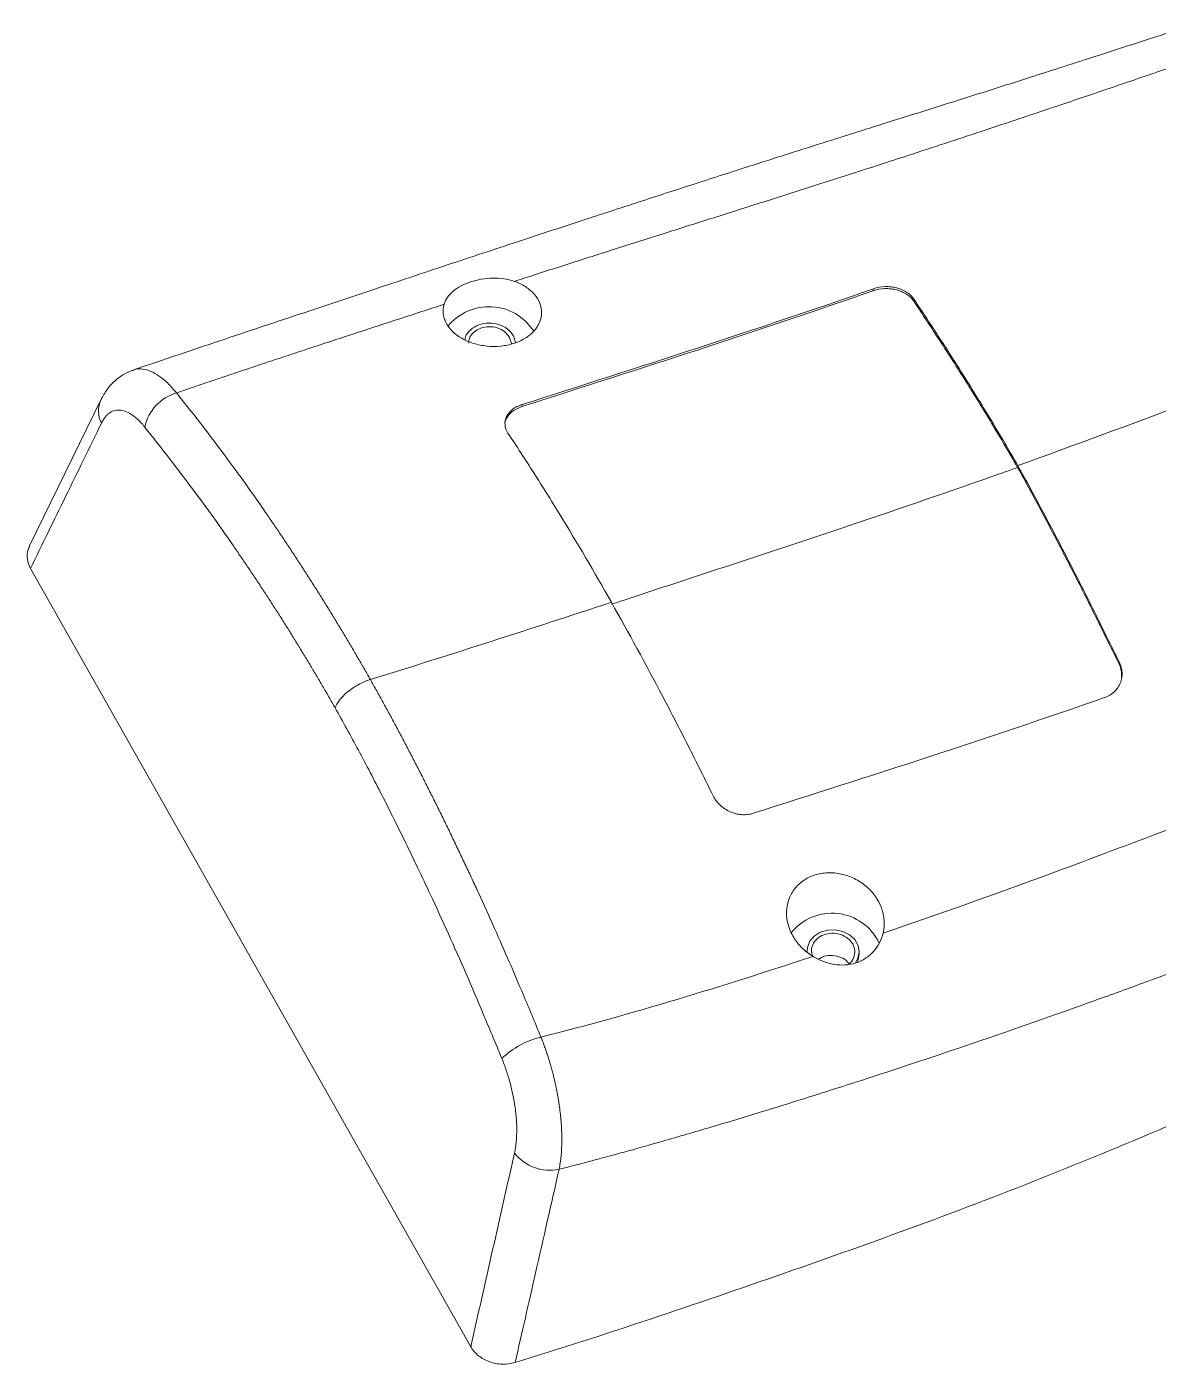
# Model space of a CAD drawing. Header units: inches. Extents: x 1474 to 3696, y 573 to 1061.
# Drawn here: x 2774 to 2839.1, y 683.1 to 760.1 of the extents above; entities that cross this region are included whole.
import ezdxf

# ---------------------------------------------------------------- set-up
doc = ezdxf.new("R2010")
doc.units = ezdxf.units.IN

msp = doc.modelspace()

# ---------------------------------------------------------------- linework, layer by layer
at = {"color": 7, "linetype": 'Continuous', "lineweight": 15}
for p, q in [((2822.743, 745.053), (2822.735, 744.94)), ((2825.074, 744.332), (2825.082, 744.445)), ((2801.792, 742.255), (2801.9, 741.899)), ((2802.018, 742.34), (2802.132, 741.962)), ((2780.1, 740.352), (2780.071, 740.34)), ((2778.259, 738.662), (2774.149, 730.254)), ((2802.509, 738.389), (2802.5, 738.275)), ((2799.556, 684.14), (2774.205, 728.956)), ((2836.886, 723.452), (2836.894, 723.565)), ((2818.925, 707.014), (2818.913, 706.847)), ((2821.905, 706.634), (2821.917, 706.801))]:
    msp.add_line(p, q, dxfattribs=at)
at = {"color": 7, "linetype": 'Continuous', "lineweight": 15, "flags": 128}
for points in [[(2818.923, 706.893), (2818.94, 707.131), (2819.074, 707.483), (2819.327, 707.783), (2819.677, 708.006), (2820.094, 708.13), (2820.54, 708.147), (2820.975, 708.053), (2821.361, 707.857), (2821.663, 707.577), (2821.855, 707.238), (2821.92, 706.869), (2821.851, 706.504), (2821.705, 706.236)], [(2821.826, 706.302), (2821.839, 706.337), (2821.905, 706.634)]]:
    msp.add_lwpolyline(points, dxfattribs=at)
at = {"color": 7, "linetype": 'Continuous', "lineweight": 15}
for centre, radius, start, end in [((2800.606, 740.975), 3.048, 32.44686, 141.05336), ((2783.374, 736.522), 2.652, 106.65934, 167.66978), ((2820.353, 706.082), 3.019, 25.71308, 141.60629), ((2804.738, 697.226), 4.878, 103.53362, 134.02488), ((2804.096, 696.852), 2.556, 217.68002, 282.33418)]:
    msp.add_arc(centre, radius, start, end, dxfattribs=at)
at = {"color": 8, "linetype": 'Continuous', "lineweight": 15}
msp.add_arc((2779.609, 738.029), 1.491, 154.38367, 208.22852, dxfattribs=at)
at = {"color": 7, "linetype": 'Continuous', "lineweight": 15}
for points, knots in [([(2840.786, 760.141), (2840.11, 759.921), (2838.204, 759.302), (2835.225, 758.337), (2831.992, 757.298), (2829.2, 756.409), (2826.857, 755.668), (2824.954, 755.068), (2823.399, 754.579), (2821.906, 754.11), (2820.163, 753.561), (2817.96, 752.864), (2815.275, 752.006), (2812.323, 751.054), (2809.149, 750.024), (2805.798, 748.93), (2802.13, 747.724), (2798.15, 746.406), (2793.862, 744.98), (2789.267, 743.449), (2784.623, 741.902), (2781.557, 740.863), (2780.095, 740.367)], [0, 0, 0, 0, 0.032527, 0.091649, 0.143767, 0.188897, 0.227051, 0.257676, 0.281599, 0.302801, 0.330497, 0.366884, 0.410791, 0.462192, 0.511908, 0.567081, 0.627712, 0.693783, 0.765278, 0.842215, 0.924732, 1, 1, 1, 1]), ([(2802.073, 745.481), (2802.435, 745.598), (2803.421, 745.918), (2805.298, 746.522), (2807.787, 747.318), (2810.568, 748.201), (2813.407, 749.1), (2816.218, 749.992), (2818.916, 750.852), (2821.751, 751.76), (2824.35, 752.602), (2826.844, 753.418), (2828.994, 754.129), (2831.1, 754.83), (2833.453, 755.62), (2836.014, 756.486), (2838.862, 757.456), (2840.77, 758.107), (2841.726, 758.433)], [0, 0, 0, 0, 0.027753, 0.0755847, 0.1435219, 0.217581, 0.2871693, 0.3589761, 0.4307349, 0.4915578, 0.5738322, 0.6277504, 0.6803525, 0.7363469, 0.7865989, 0.8575047, 0.9286133, 1, 1, 1, 1]), ([(2917.823, 746.78), (2917.533, 746.573), (2916.996, 746.19), (2916.252, 745.668), (2915.254, 744.976), (2913.946, 744.086), (2911.908, 742.732), (2909.499, 741.174), (2906.598, 739.343), (2903.691, 737.536), (2900.391, 735.512), (2896.688, 733.277), (2892.261, 730.666), (2887.427, 727.906), (2882.504, 725.21), (2877.863, 722.764), (2872.987, 720.272), (2868.917, 718.244), (2865.118, 716.394), (2861.429, 714.629), (2856.411, 712.319), (2851.425, 710.182), (2847.433, 708.571), (2843.623, 707.081), (2839.892, 705.673), (2836.103, 704.287), (2831.878, 702.777), (2827.124, 701.137), (2822.222, 699.525), (2818.906, 698.471), (2816.113, 697.602), (2813.456, 696.797), (2810.881, 696.044), (2808.631, 695.412), (2806.638, 694.87), (2805.307, 694.527), (2804.642, 694.356)], [0, 0, 0, 0, 0.008366, 0.015501, 0.021366, 0.036902, 0.052698, 0.078943, 0.104475, 0.133635, 0.1598, 0.196037, 0.236034, 0.281591, 0.328015, 0.369161, 0.406074, 0.457989, 0.477145, 0.506547, 0.555345, 0.60899, 0.636835, 0.659198, 0.707856, 0.733237, 0.756781, 0.816459, 0.85504, 0.881948, 0.900996, 0.926155, 0.949527, 0.966381, 0.983206, 1, 1, 1, 1]), ([(2798.026, 744.163), (2797.972, 743.986), (2797.955, 743.808), (2797.982, 743.539), (2798, 743.448), (2798.053, 743.271), (2798.089, 743.184), (2798.22, 742.927), (2798.342, 742.762), (2798.644, 742.461), (2798.828, 742.322), (2799.136, 742.145), (2799.244, 742.09), (2799.471, 741.992), (2799.591, 741.947), (2799.959, 741.833), (2800.215, 741.781), (2800.749, 741.727), (2801.015, 741.728), (2801.41, 741.767), (2801.541, 741.787), (2801.795, 741.84), (2801.917, 741.872), (2802.275, 741.987), (2802.499, 742.09), (2802.891, 742.332), (2803.063, 742.474), (2803.272, 742.707), (2803.333, 742.787), (2803.44, 742.955), (2803.485, 743.043), (2803.594, 743.308), (2803.631, 743.49), (2803.634, 743.862), (2803.599, 744.045), (2803.46, 744.401), (2803.353, 744.576), (2803.081, 744.891), (2802.915, 745.036), (2802.527, 745.289), (2802.312, 745.396), (2802.073, 745.481)], [0, 0, 0, 0, 0.0625, 0.0625, 0.09375, 0.09375, 0.125, 0.125, 0.1875, 0.1875, 0.25, 0.25, 0.28125, 0.28125, 0.3125, 0.3125, 0.375, 0.375, 0.4375, 0.4375, 0.46875, 0.46875, 0.5, 0.5, 0.5625, 0.5625, 0.625, 0.625, 0.65625, 0.65625, 0.6875, 0.6875, 0.75, 0.75, 0.8125, 0.8125, 0.875, 0.875, 0.9375, 0.9375, 1, 1, 1, 1]), ([(2798.026, 744.163), (2798.07, 744.308), (2798.136, 744.442), (2798.311, 744.695), (2798.422, 744.815), (2798.681, 745.032), (2798.828, 745.131), (2799.163, 745.31), (2799.346, 745.387), (2799.736, 745.517), (2799.946, 745.57), (2800.373, 745.644), (2800.591, 745.666), (2801.032, 745.675), (2801.247, 745.663), (2801.671, 745.601), (2801.878, 745.551), (2802.073, 745.481)], [0, 0, 0, 0, 0.125, 0.125, 0.25, 0.25, 0.375, 0.375, 0.5, 0.5, 0.625, 0.625, 0.75, 0.75, 0.875, 0.875, 1, 1, 1, 1]), ([(2822.735, 744.94), (2819.351, 743.759), (2815.974, 742.627), (2809.232, 740.424), (2805.866, 739.35), (2802.5, 738.275)], [0, 0, 0, 0, 0.5, 0.5, 1, 1, 1, 1]), ([(2822.743, 745.053), (2819.357, 743.871), (2815.981, 742.74), (2809.24, 740.538), (2805.874, 739.464), (2802.509, 738.389)], [0, 0, 0, 0, 0.5, 0.5, 1, 1, 1, 1]), ([(2825.074, 744.332), (2825.024, 744.408), (2824.965, 744.479), (2824.829, 744.612), (2824.751, 744.675), (2824.581, 744.787), (2824.489, 744.837), (2824.293, 744.923), (2824.187, 744.96), (2823.971, 745.016), (2823.86, 745.037), (2823.632, 745.062), (2823.516, 745.067), (2823.172, 745.055), (2822.944, 745.013), (2822.735, 744.94)], [0, 0, 0, 0, 0.125, 0.125, 0.25, 0.25, 0.375, 0.375, 0.5, 0.5, 0.625, 0.625, 0.75, 0.75, 1, 1, 1, 1]), ([(2825.082, 744.445), (2825.033, 744.521), (2824.973, 744.592), (2824.837, 744.725), (2824.759, 744.788), (2824.589, 744.9), (2824.497, 744.95), (2824.301, 745.036), (2824.195, 745.073), (2823.979, 745.129), (2823.868, 745.15), (2823.64, 745.175), (2823.524, 745.18), (2823.18, 745.168), (2822.952, 745.126), (2822.743, 745.053)], [0, 0, 0, 0, 0.125, 0.125, 0.25, 0.25, 0.375, 0.375, 0.5, 0.5, 0.625, 0.625, 0.75, 0.75, 1, 1, 1, 1]), ([(2782.614, 739.062), (2782.985, 739.189), (2783.724, 739.441), (2784.831, 739.815), (2785.93, 740.184), (2787.02, 740.548), (2788.101, 740.908), (2789.173, 741.263), (2790.742, 741.781), (2792.821, 742.463), (2795.417, 743.312), (2797.156, 743.879), (2798.026, 744.163)], [0, 0, 0, 0, 0.073605, 0.146411, 0.218424, 0.28965, 0.360093, 0.429755, 0.498635, 0.665428, 0.832613, 1, 1, 1, 1]), ([(2831.042, 734.765), (2830.546, 735.643), (2830.048, 736.483), (2829.052, 738.133), (2828.554, 738.943), (2827.559, 740.53), (2827.061, 741.307), (2826.067, 742.83), (2825.571, 743.579), (2825.074, 744.332)], [0, 0, 0, 0, 0.25, 0.25, 0.5, 0.5, 0.75, 0.75, 1, 1, 1, 1]), ([(2831.05, 734.877), (2830.551, 735.758), (2830.054, 736.599), (2829.058, 738.247), (2828.561, 739.057), (2827.566, 740.644), (2827.069, 741.419), (2826.076, 742.942), (2825.579, 743.692), (2825.082, 744.445)], [0, 0, 0, 0, 0.25, 0.25, 0.5, 0.5, 0.75, 0.75, 1, 1, 1, 1]), ([(2799.226, 742.136), (2799.232, 742.185), (2799.259, 742.396), (2799.533, 742.713), (2800, 743.003), (2800.586, 743.112), (2801.176, 743.026), (2801.704, 742.764), (2801.913, 742.481), (2802.018, 742.34)], [0, 0, 0, 0, 0.048322, 0.206935, 0.365548, 0.524161, 0.682774, 0.841387, 1, 1, 1, 1]), ([(2799.437, 741.92), (2799.445, 742.018), (2799.467, 742.251), (2799.717, 742.568), (2800.112, 742.808), (2800.599, 742.899), (2801.091, 742.827), (2801.53, 742.609), (2801.705, 742.373), (2801.792, 742.255)], [0, 0, 0, 0, 0.1070931, 0.255911, 0.4047288, 0.5535466, 0.7023644, 0.8511822, 1, 1, 1, 1]), ([(2802.114, 683.234), (2804.725, 684.033), (2807.316, 684.871), (2812.479, 686.593), (2815.049, 687.475), (2820.18, 689.265), (2822.74, 690.176), (2827.849, 692.059), (2830.398, 693.033), (2838.021, 696.077), (2843.061, 698.251), (2853.05, 702.811), (2858.001, 705.195), (2865.38, 708.93), (2867.831, 710.202), (2872.718, 712.798), (2875.155, 714.123), (2880.001, 716.835), (2882.408, 718.222), (2887.184, 721.063), (2889.552, 722.518), (2894.258, 725.477), (2896.597, 726.98), (2901.263, 729.99), (2903.592, 731.498), (2908.237, 734.536), (2910.556, 736.065), (2915.147, 739.202), (2917.419, 740.812), (2919.642, 742.498)], [0, 0, 0, 0, 0.0625, 0.0625, 0.125, 0.125, 0.1875, 0.1875, 0.25, 0.25, 0.375, 0.375, 0.5, 0.5, 0.5625, 0.5625, 0.625, 0.625, 0.6875, 0.6875, 0.75, 0.75, 0.8125, 0.8125, 0.875, 0.875, 0.9375, 0.9375, 1, 1, 1, 1]), ([(2780.152, 740.389), (2779.962, 740.314), (2779.581, 740.163), (2779.063, 739.773), (2778.604, 739.28), (2778.373, 738.867), (2778.259, 738.662)], [0, 0, 0, 0, 0.252043, 0.504345, 0.754595, 1, 1, 1, 1]), ([(2793.774, 722.554), (2793.651, 722.77), (2793.405, 723.204), (2793.031, 723.851), (2792.652, 724.497), (2792.268, 725.143), (2791.88, 725.787), (2791.486, 726.431), (2791.088, 727.074), (2790.685, 727.717), (2790.278, 728.358), (2789.866, 728.998), (2789.449, 729.637), (2789.028, 730.275), (2788.603, 730.912), (2788.173, 731.548), (2787.365, 732.73), (2786.392, 734.112), (2785.198, 735.736), (2784.012, 737.293), (2783.131, 738.408), (2782.614, 739.062)], [0, 0, 0, 0, 0.034644, 0.069589, 0.104831, 0.140366, 0.176191, 0.212309, 0.248721, 0.285426, 0.322425, 0.359714, 0.397293, 0.435163, 0.47333, 0.511797, 0.550574, 0.689655, 0.770631, 0.865534, 1, 1, 1, 1]), ([(2780.784, 737.088), (2780.75, 737.129), (2780.684, 737.212), (2780.583, 737.326), (2780.482, 737.433), (2780.381, 737.532), (2780.279, 737.623), (2780.178, 737.706), (2779.995, 737.842), (2779.732, 737.991), (2779.397, 738.083), (2779.077, 738.069), (2778.829, 737.962), (2778.646, 737.82), (2778.518, 737.684), (2778.399, 737.521), (2778.33, 737.39), (2778.296, 737.324)], [0, 0, 0, 0, 0.035518, 0.070866, 0.106108, 0.141308, 0.176531, 0.211843, 0.247308, 0.36802, 0.488737, 0.614222, 0.739821, 0.80506, 0.8699, 0.934746, 1, 1, 1, 1]), ([(2802.509, 738.389), (2802.403, 738.356), (2802.305, 738.315), (2802.123, 738.221), (2802.037, 738.167), (2801.885, 738.048), (2801.819, 737.984), (2801.704, 737.846), (2801.656, 737.773), (2801.545, 737.545), (2801.514, 737.381), (2801.541, 737.056), (2801.6, 736.893), (2801.7, 736.74)], [0, 0, 0, 0, 0.125, 0.125, 0.25, 0.25, 0.375, 0.375, 0.5, 0.5, 0.75, 0.75, 1, 1, 1, 1]), ([(2802.5, 738.275), (2802.331, 738.206), (2801.993, 738.068), (2801.669, 737.723), (2801.511, 737.433), (2801.53, 737.268), (2801.533, 737.244)], [0, 0, 0, 0, 0.313404, 0.626602, 0.944913, 1, 1, 1, 1]), ([(2778.296, 737.324), (2777.604, 735.912), (2776.239, 733.126), (2774.877, 730.334), (2774.205, 728.956)], [0, 0, 0, 0, 0.506702, 1, 1, 1, 1]), ([(2791.746, 720.92), (2791.627, 721.129), (2791.388, 721.551), (2791.025, 722.178), (2790.656, 722.806), (2790.283, 723.434), (2789.904, 724.061), (2789.52, 724.689), (2789.131, 725.316), (2788.737, 725.944), (2788.338, 726.571), (2787.933, 727.198), (2787.523, 727.825), (2787.108, 728.452), (2786.688, 729.079), (2786.262, 729.705), (2785.568, 730.716), (2784.611, 732.074), (2783.381, 733.75), (2782.346, 735.102), (2781.477, 736.213), (2781.023, 736.786), (2780.784, 737.088)], [0, 0, 0, 0, 0.034289, 0.068895, 0.10382, 0.139069, 0.174647, 0.210557, 0.246804, 0.283391, 0.320321, 0.357599, 0.395228, 0.433211, 0.471551, 0.510252, 0.549317, 0.660506, 0.769181, 0.879454, 0.936585, 1, 1, 1, 1]), ([(2801.7, 736.74), (2802.197, 735.99), (2802.693, 735.227), (2803.686, 733.67), (2804.182, 732.876), (2805.671, 730.444), (2806.663, 728.756), (2807.656, 727.001)], [0, 0, 0, 0, 0.25, 0.25, 0.5, 0.5, 1, 1, 1, 1]), ([(2831.042, 734.765), (2830.801, 734.679), (2829.327, 734.155), (2826.614, 733.207), (2822.901, 731.939), (2819.192, 730.694), (2815.492, 729.468), (2811.811, 728.257), (2809.205, 727.4), (2807.821, 726.946), (2807.648, 726.89)], [0.0098218, 0.0098218, 0.0098218, 0.0098218, 0.0400519, 0.1947412, 0.3494304, 0.5041197, 0.6588089, 0.8134982, 0.9681875, 0.9902273, 0.9902273, 0.9902273, 0.9902273]), ([(2836.886, 723.452), (2836.405, 724.427), (2835.925, 725.403), (2834.96, 727.342), (2834.476, 728.302), (2833.502, 730.195), (2833.013, 731.132), (2832.031, 732.977), (2831.539, 733.888), (2831.042, 734.765)], [0, 0, 0, 0, 0.25, 0.25, 0.5, 0.5, 0.75, 0.75, 1, 1, 1, 1]), ([(2831.05, 734.877), (2831.548, 733.995), (2832.042, 733.085), (2833.023, 731.238), (2833.511, 730.305), (2834.484, 728.414), (2834.968, 727.455), (2835.932, 725.517), (2836.413, 724.54), (2836.894, 723.565)], [0, 0, 0, 0, 0.25, 0.25, 0.5, 0.5, 0.75, 0.75, 1, 1, 1, 1]), ([(2774.205, 728.956), (2774.131, 729.132), (2773.983, 729.482), (2773.997, 729.944), (2774.132, 730.174), (2774.172, 730.242)], [0, 0, 0, 0, 0.412515, 0.825172, 1, 1, 1, 1]), ([(2807.656, 727.001), (2805.341, 726.243), (2803.039, 725.493), (2798.424, 724.01), (2796.109, 723.276), (2793.774, 722.554)], [0, 0, 0, 0, 0.5, 0.5, 1, 1, 1, 1]), ([(2813.512, 715.86), (2813.031, 716.836), (2812.55, 717.803), (2811.582, 719.711), (2811.096, 720.653), (2809.633, 723.44), (2808.648, 725.247), (2807.656, 727.001)], [0, 0, 0, 0, 0.25, 0.25, 0.5, 0.5, 1, 1, 1, 1]), ([(2836.894, 723.565), (2836.942, 723.467), (2836.98, 723.367), (2837.034, 723.163), (2837.051, 723.058), (2837.062, 722.85), (2837.056, 722.747), (2837.023, 722.545), (2836.995, 722.444), (2836.919, 722.255), (2836.871, 722.165), (2836.753, 721.994), (2836.684, 721.915), (2836.454, 721.701), (2836.266, 721.589), (2836.057, 721.516)], [0, 0, 0, 0, 0.125, 0.125, 0.25, 0.25, 0.375, 0.375, 0.5, 0.5, 0.625, 0.625, 0.75, 0.75, 1, 1, 1, 1]), ([(2837.03, 722.662), (2837.037, 722.801), (2837.049, 723.071), (2836.939, 723.328), (2836.886, 723.452)], [0, 0, 0, 0, 0.518788, 1, 1, 1, 1]), ([(2791.746, 720.92), (2791.793, 721.057), (2791.877, 721.213), (2792.129, 721.539), (2792.296, 721.709), (2792.685, 722.023), (2792.906, 722.167), (2793.35, 722.401), (2793.572, 722.491), (2793.774, 722.554)], [0, 0, 0, 0, 0.25, 0.25, 0.5, 0.5, 0.75, 0.75, 1, 1, 1, 1]), ([(2793.774, 722.554), (2793.896, 722.337), (2794.141, 721.902), (2794.507, 721.24), (2794.874, 720.57), (2795.24, 719.891), (2795.606, 719.202), (2795.972, 718.505), (2796.338, 717.799), (2796.704, 717.084), (2797.071, 716.361), (2797.437, 715.629), (2797.803, 714.889), (2798.168, 714.141), (2798.534, 713.384), (2798.9, 712.62), (2799.266, 711.848), (2799.631, 711.068), (2800.189, 709.864), (2800.908, 708.279), (2801.764, 706.327), (2802.653, 704.241), (2803.255, 702.792), (2803.597, 701.968)], [0, 0, 0, 0, 0.034575, 0.069333, 0.104278, 0.139411, 0.174734, 0.210247, 0.245951, 0.281847, 0.317937, 0.354221, 0.390699, 0.427372, 0.46424, 0.501302, 0.538557, 0.576004, 0.613642, 0.711052, 0.80109, 0.886913, 1, 1, 1, 1]), ([(2861.814, 722.921), (2860.223, 722.196), (2858.634, 721.488), (2855.458, 720.11), (2853.871, 719.44), (2850.693, 718.136), (2849.103, 717.502), (2845.909, 716.263), (2844.304, 715.656), (2841.081, 714.439), (2839.465, 713.827), (2836.241, 712.607), (2834.631, 712.001), (2829.791, 710.212), (2826.548, 709.06), (2823.3, 707.956)], [0, 0, 0, 0, 0.125, 0.125, 0.25, 0.25, 0.375, 0.375, 0.5, 0.5, 0.625, 0.625, 0.75, 0.75, 1, 1, 1, 1]), ([(2801.348, 700.733), (2801.161, 701.186), (2800.804, 702.047), (2800.115, 703.689), (2799.282, 705.64), (2798.264, 707.939), (2797.341, 709.946), (2796.523, 711.678), (2795.828, 713.119), (2795.138, 714.52), (2794.452, 715.881), (2793.77, 717.2), (2793.092, 718.479), (2792.42, 719.719), (2791.97, 720.522), (2791.746, 720.92)], [0, 0, 0, 0, 0.063402, 0.120547, 0.23082, 0.339475, 0.450685, 0.523629, 0.595304, 0.665733, 0.734937, 0.80294, 0.869767, 0.935445, 1, 1, 1, 1]), ([(2836.057, 721.516), (2832.672, 720.334), (2829.296, 719.203), (2822.554, 717.001), (2819.189, 715.926), (2815.823, 714.852)], [0, 0, 0, 0, 0.5, 0.5, 1, 1, 1, 1]), ([(2815.823, 714.852), (2815.718, 714.818), (2815.61, 714.795), (2815.388, 714.77), (2815.274, 714.768), (2815.046, 714.784), (2814.932, 714.802), (2814.708, 714.858), (2814.596, 714.896), (2814.278, 715.036), (2814.08, 715.167), (2813.747, 715.478), (2813.609, 715.662), (2813.512, 715.86)], [0, 0, 0, 0, 0.125, 0.125, 0.25, 0.25, 0.375, 0.375, 0.5, 0.5, 0.75, 0.75, 1, 1, 1, 1]), ([(2819.268, 706.611), (2819.036, 706.749), (2818.827, 706.91), (2818.545, 707.188), (2818.456, 707.287), (2818.293, 707.492), (2818.219, 707.598), (2818.018, 707.928), (2817.913, 708.165), (2817.774, 708.643), (2817.739, 708.891), (2817.741, 709.253), (2817.751, 709.373), (2817.789, 709.609), (2817.817, 709.726), (2817.929, 710.065), (2818.037, 710.275), (2818.323, 710.659), (2818.496, 710.825), (2818.794, 711.035), (2818.901, 711.098), (2819.122, 711.208), (2819.237, 711.254), (2819.594, 711.371), (2819.851, 711.416), (2820.367, 711.436), (2820.634, 711.413), (2821.021, 711.328), (2821.149, 711.292), (2821.4, 711.204), (2821.525, 711.152), (2821.884, 710.975), (2822.106, 710.83), (2822.514, 710.487), (2822.69, 710.295), (2822.991, 709.874), (2823.114, 709.642), (2823.288, 709.17), (2823.341, 708.926), (2823.375, 708.434), (2823.356, 708.193), (2823.3, 707.956)], [0, 0, 0, 0, 0.0625, 0.0625, 0.09375, 0.09375, 0.125, 0.125, 0.1875, 0.1875, 0.25, 0.25, 0.28125, 0.28125, 0.3125, 0.3125, 0.375, 0.375, 0.4375, 0.4375, 0.46875, 0.46875, 0.5, 0.5, 0.5625, 0.5625, 0.625, 0.625, 0.65625, 0.65625, 0.6875, 0.6875, 0.75, 0.75, 0.8125, 0.8125, 0.875, 0.875, 0.9375, 0.9375, 1, 1, 1, 1]), ([(2821.549, 707.329), (2821.462, 707.447), (2821.287, 707.683), (2820.848, 707.901), (2820.355, 707.973), (2819.87, 707.881), (2819.468, 707.642), (2819.218, 707.292), (2819.135, 706.925), (2819.219, 706.709), (2819.252, 706.624)], [0, 0, 0, 0, 0.130701, 0.261401, 0.392102, 0.522802, 0.653503, 0.784203, 0.914904, 1, 1, 1, 1]), ([(2823.3, 707.956), (2823.254, 707.762), (2823.184, 707.575), (2822.999, 707.22), (2822.882, 707.05), (2822.612, 706.749), (2822.458, 706.615), (2822.113, 706.39), (2821.929, 706.301), (2821.536, 706.173), (2821.328, 706.134), (2820.91, 706.108), (2820.695, 706.12), (2820.273, 706.19), (2820.065, 706.247), (2819.656, 706.402), (2819.457, 706.498), (2819.268, 706.611)], [0, 0, 0, 0, 0.125, 0.125, 0.25, 0.25, 0.375, 0.375, 0.5, 0.5, 0.625, 0.625, 0.75, 0.75, 0.875, 0.875, 1, 1, 1, 1]), ([(2821.337, 706.185), (2821.341, 706.187), (2821.476, 706.267), (2821.617, 706.533), (2821.711, 706.935), (2821.603, 707.198), (2821.549, 707.329)], [0, 0, 0, 0, 0.009494, 0.339663, 0.669831, 1, 1, 1, 1]), ([(2819.268, 706.611), (2816.657, 705.755), (2814.043, 704.923), (2808.824, 703.356), (2806.215, 702.624), (2803.597, 701.968)], [0, 0, 0, 0, 0.5, 0.5, 1, 1, 1, 1]), ([(2821.337, 706.185), (2821.285, 706.253), (2821.143, 706.437), (2820.753, 706.62), (2820.269, 706.689), (2819.845, 706.627), (2819.653, 706.498), (2819.587, 706.453)], [0, 0, 0, 0, 0.142634, 0.385688, 0.628742, 0.871797, 1, 1, 1, 1]), ([(2803.597, 701.968), (2803.629, 701.887), (2803.695, 701.723), (2803.788, 701.473), (2803.879, 701.218), (2803.967, 700.959), (2804.05, 700.697), (2804.131, 700.432), (2804.207, 700.165), (2804.278, 699.897), (2804.346, 699.629), (2804.409, 699.36), (2804.468, 699.092), (2804.521, 698.825), (2804.57, 698.56), (2804.614, 698.297), (2804.662, 697.986), (2804.709, 697.622), (2804.751, 697.203), (2804.782, 696.779), (2804.799, 696.353), (2804.801, 695.93), (2804.788, 695.514), (2804.757, 695.109), (2804.71, 694.718), (2804.665, 694.477), (2804.642, 694.356)], [0, 0, 0, 0, 0.032458, 0.065056, 0.097766, 0.130561, 0.163412, 0.196292, 0.229171, 0.262021, 0.294813, 0.327519, 0.360111, 0.392561, 0.424843, 0.456931, 0.4888, 0.539604, 0.592254, 0.646633, 0.702601, 0.759999, 0.818644, 0.878338, 0.938866, 1, 1, 1, 1]), ([(2802.073, 695.29), (2802.085, 695.343), (2802.107, 695.448), (2802.135, 695.614), (2802.158, 695.785), (2802.177, 695.962), (2802.191, 696.145), (2802.2, 696.333), (2802.208, 696.679), (2802.193, 697.204), (2802.118, 697.915), (2801.995, 698.633), (2801.854, 699.229), (2801.719, 699.701), (2801.605, 700.053), (2801.483, 700.399), (2801.393, 700.622), (2801.348, 700.733)], [0, 0, 0, 0, 0.037346, 0.07451, 0.111566, 0.14859, 0.185657, 0.222842, 0.260221, 0.385734, 0.511304, 0.631932, 0.752731, 0.814647, 0.876265, 0.937934, 1, 1, 1, 1]), ([(2804.642, 694.356), (2804.19, 692.361), (2803.349, 688.651), (2802.504, 684.947), (2802.114, 683.234)], [0, 0, 0, 0, 0.537757, 1, 1, 1, 1]), ([(2799.556, 684.14), (2799.61, 684.043), (2799.675, 683.952), (2799.824, 683.78), (2799.908, 683.698), (2800.094, 683.549), (2800.194, 683.482), (2800.407, 683.365), (2800.522, 683.313), (2800.757, 683.23), (2800.878, 683.198), (2801.126, 683.152), (2801.253, 683.139), (2801.629, 683.13), (2801.88, 683.163), (2802.114, 683.234)], [0, 0, 0, 0, 0.125, 0.125, 0.25, 0.25, 0.375, 0.375, 0.5, 0.5, 0.625, 0.625, 0.75, 0.75, 1, 1, 1, 1])]:
    msp.add_open_spline(points, degree=3, knots=knots, dxfattribs=at)
for points in [[(2850.662, 742.328), (2844.098, 739.707), (2837.602, 737.212), (2831.05, 734.877)], [(2802.073, 695.29), (2801.236, 691.57), (2800.397, 687.853), (2799.556, 684.14)]]:
    msp.add_open_spline(points, degree=3, dxfattribs=at)
at = {"color": 8, "linetype": 'Continuous', "lineweight": 15}
msp.add_open_spline([(2782.614, 739.062), (2782.448, 739.254), (2782.116, 739.638), (2781.617, 740.046), (2781.131, 740.324), (2780.669, 740.445), (2780.321, 740.456), (2780.146, 740.374), (2780.1, 740.352)], degree=3, knots=[0, 0, 0, 0, 0.188934, 0.376539, 0.562693, 0.747482, 0.934498, 1, 1, 1, 1], dxfattribs=at)

doc.saveas('drawing.dxf')
